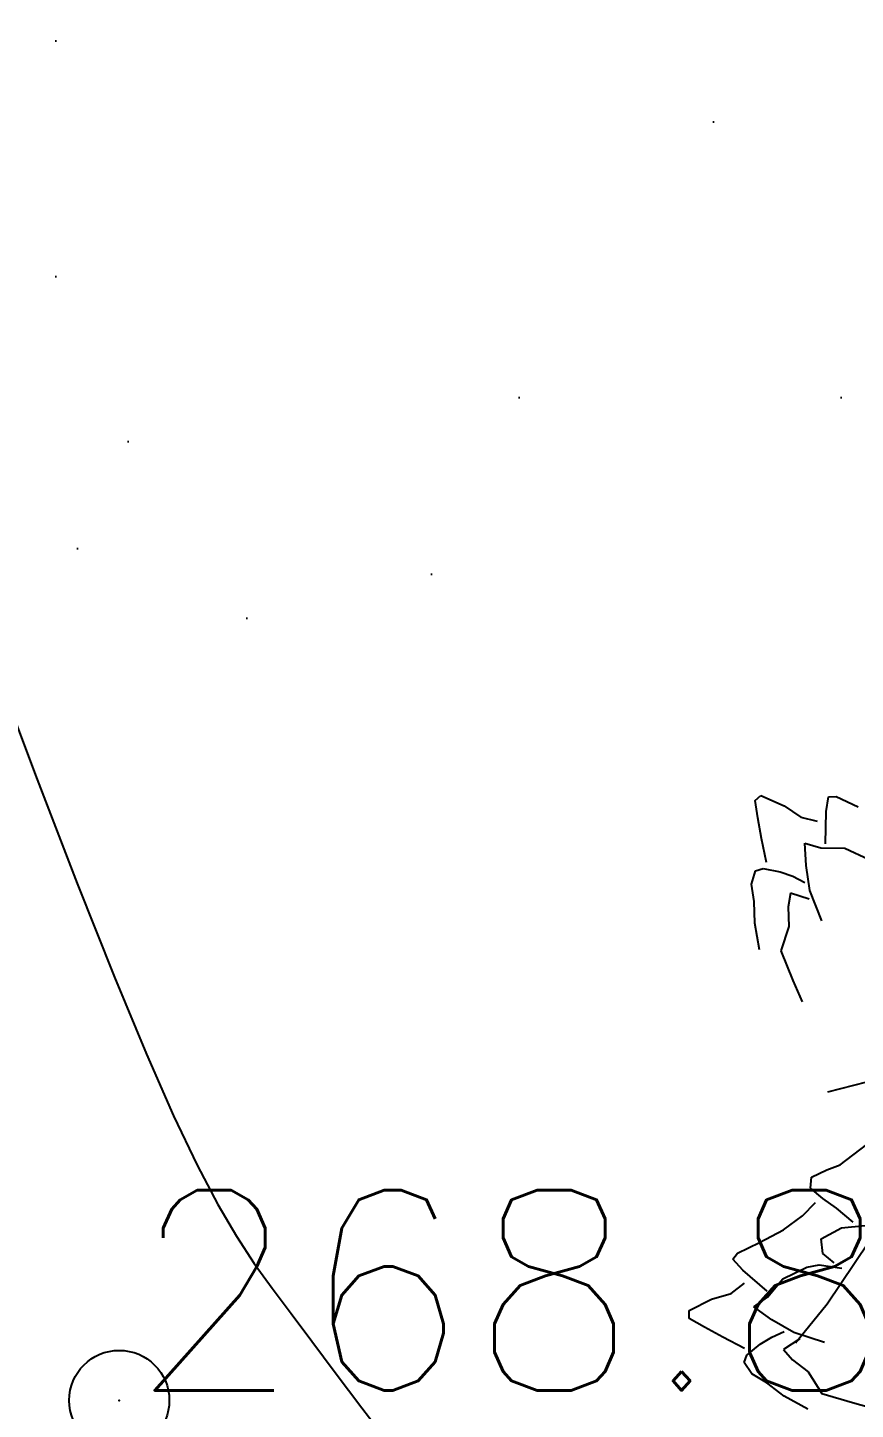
# Model space of a CAD drawing. Header units: millimetres. Extents: x 524954 to 526204, y 9523489 to 9524010.
# Drawn here: x 525395.08 to 525399.21, y 9523582.74 to 9523589.64 of the extents above; entities that cross this region are included whole.
import ezdxf

# ---------------------------------------------------------------- set-up
doc = ezdxf.new("R2010")
doc.units = ezdxf.units.MM
doc.header["$PDMODE"] = 32
doc.header["$PDSIZE"] = 0.5
doc.linetypes.add('ACAD_ISO12W100', pattern=[21, 12, -3, 0, -3, 0, -3])
doc.linetypes.add('CACHE2', pattern=[4.7625, 3.175, -1.5875])
for name, color, linetype in [('Arbre', 34, 'ACAD_ISO12W100'), ('CN_01_00', 3, 'Continuous'), ('TopoAlt', 3, 'Continuous'), ('TOPOJIS', 7, 'Continuous'), ('Végétation_Plantation', 70, 'Continuous')]:
    doc.layers.add(name, color=color, linetype=linetype)
doc.styles.add('Simplex 1.0', font='Simplex.shx', dxfattribs={"width": 0.99, "height": 1})

# ---------------------------------------------------------------- blocks, each defined once
blk = doc.blocks.new('TCPOINT M')
at = {"color": 0}
blk.add_point((0, 0), dxfattribs=at)
at = {"layer": 'TopoAlt', "style": 'Simplex 1.0', "width": 0.99}
blk.add_attdef('ALT', (0.15, 0.15), '', height=1, dxfattribs=at)
blk = doc.blocks.new('v088')
at = {"color": 3, "linetype": 'Continuous'}
for p, q in [((-3.5682, 6.3771), (-3.539, 6.4025)), ((-3.5548, 6.2904), (-3.5682, 6.3771)), ((-3.539, 6.4025), (-3.4232, 6.3514)), ((-3.4232, 6.3514), (-3.3399, 6.2939)), ((-3.2129, 6.3221), (-3.2014, 6.3959)), ((-3.2014, 6.3959), (-3.1633, 6.397)), ((-3.1633, 6.397), (-3.053, 6.3458)), ((-3.5355, 6.1876), (-3.5548, 6.2904)), ((-3.3399, 6.2939), (-3.2577, 6.2746)), ((-3.2164, 6.1615), (-3.2129, 6.3221)), ((-3.5103, 6.0686), (-3.5355, 6.1876)), ((-3.3198, 6.1639), (-3.2403, 6.1417)), ((-3.3139, 6.0525), (-3.3198, 6.1639)), ((-3.2403, 6.1417), (-3.1205, 6.1398)), ((-3.1205, 6.1398), (-2.9991, 6.0834)), ((-3.5861, 5.9603), (-3.5662, 6.0262)), ((-3.5662, 6.0262), (-3.5284, 6.0381)), ((-3.5284, 6.0381), (-3.4436, 6.0215)), ((-3.4436, 6.0215), (-3.3804, 5.9989)), ((-3.294, 5.9279), (-3.3139, 6.0525)), ((-3.5727, 5.8736), (-3.5861, 5.9603)), ((-3.3804, 5.9989), (-3.3196, 5.968)), ((-3.5695, 5.7648), (-3.5727, 5.8736)), ((-3.3915, 5.9142), (-3.4031, 5.8459)), ((-3.2981, 5.8843), (-3.3915, 5.9142)), ((-3.2352, 5.7773), (-3.294, 5.9279)), ((-3.4031, 5.8459), (-3.4003, 5.748)), ((-3.5466, 5.6322), (-3.5695, 5.7648)), ((-3.4003, 5.748), (-3.4403, 5.6271)), ((-3.4403, 5.6271), (-3.3789, 5.4792)), ((-3.3789, 5.4792), (-3.3323, 5.3717)), ((-3.1435, 4.5571), (-3.0095, 4.66)), ((-3.2101, 4.5328), (-3.1435, 4.5571)), ((-3.2911, 4.4407), (-3.2867, 4.4956)), ((-3.2867, 4.4956), (-3.2101, 4.5328)), ((-3.2303, 4.3905), (-3.2911, 4.4407)), ((-3.3314, 4.3035), (-3.2664, 4.3702)), ((-3.1617, 4.3413), (-3.2303, 4.3905)), ((-3.4268, 4.2328), (-3.3314, 4.3035)), ((-3.0788, 4.2707), (-3.1617, 4.3413)), ((-3.5467, 4.1705), (-3.4268, 4.2328)), ((-3.2386, 4.1877), (-3.1373, 4.2436)), ((-3.1373, 4.2436), (-3.0186, 4.2553)), ((-3.6561, 4.1174), (-3.5467, 4.1705)), ((-3.2291, 4.1152), (-3.2386, 4.1877)), ((-3.6793, 4.0872), (-3.6561, 4.1174)), ((-3.6294, 4.0317), (-3.6793, 4.0872)), ((-3.1725, 4.0683), (-3.2291, 4.1152)), ((-3.5071, 3.9275), (-3.6294, 4.0317)), ((-3.4297, 3.988), (-3.3093, 4.0465)), ((-3.3093, 4.0465), (-3.2488, 4.0583)), ((-3.2488, 4.0583), (-3.1342, 4.0423)), ((-3.6878, 3.9154), (-3.6208, 3.9668)), ((-3.5069, 3.8964), (-3.4297, 3.988)), ((-3.8977, 3.8297), (-3.785, 3.8871)), ((-3.785, 3.8871), (-3.6878, 3.9154)), ((-3.5743, 3.8488), (-3.5069, 3.8964)), ((-3.8965, 3.791), (-3.8977, 3.8297)), ((-3.4842, 3.783), (-3.5743, 3.8488)), ((-3.8209, 3.7466), (-3.8965, 3.791)), ((-3.729, 3.6966), (-3.8209, 3.7466)), ((-3.3751, 3.7197), (-3.4842, 3.783)), ((-3.6208, 3.641), (-3.729, 3.6966)), ((-3.6087, 3.6076), (-3.5422, 3.6629)), ((-3.5422, 3.6629), (-3.4847, 3.6976)), ((-3.4847, 3.6976), (-3.4223, 3.7252)), ((-3.3439, 3.6889), (-3.4261, 3.6355)), ((-3.2212, 3.6701), (-3.3751, 3.7197)), ((-3.6232, 3.5708), (-3.6087, 3.6076)), ((-3.4261, 3.6355), (-3.3805, 3.5833)), ((-3.5847, 3.5138), (-3.6232, 3.5708)), ((-3.3805, 3.5833), (-3.3028, 3.5236)), ((-3.3028, 3.5236), (-3.2344, 3.4162)), ((-3.5091, 3.4694), (-3.5847, 3.5138)), ((-3.4228, 3.4031), (-3.5091, 3.4694)), ((-3.3055, 3.337), (-3.4228, 3.4031)), ((-3.2344, 3.4162), (-3.081, 3.3703)), ((-3.081, 3.3703), (-2.9682, 3.3386))]:
    blk.add_line(p, q, dxfattribs=at)
at = {"linetype": 'Continuous'}
for p, q in [((-2.9464, 4.9876), (-3.2062, 4.92)), ((-2.9315, 4.2727), (-3.209, 3.8627)), ((-3.209, 3.8627), (-3.3666, 3.6666))]:
    blk.add_line(p, q, dxfattribs=at)

msp = doc.modelspace()

# ---------------------------------------------------------------- hatches: boundary and pattern name
at = {"layer": 'Végétation_Plantation', "linetype": 'CACHE2', "ltscale": 0.5}
h = msp.add_hatch(dxfattribs=at)
h.set_pattern_fill('BROUSS', color=256, scale=1.5, style=0)
h.set_pattern_definition([(74.475889, (0, 0), (-3.750000001, 13.500000005), [2.25, -11.761156275]), (74.475889, (3.75, 4.5), (-3.750000001, 13.500000005), [2.25, -11.761156275]), (74.475889, (7.5, 9), (-3.750000001, 13.500000005), [2.25, -11.761156275]), (105.524111, (0, 0), (-7.500000003, 4e-10), [1.5, -12.511156275]), (105.524111, (3.75, 4.5), (-7.500000003, 4e-10), [1.5, -12.511156275]), (105.524111, (7.5, 9), (-7.500000003, 4e-10), [1.5, -12.511156275]), (0, (0.453, 0.484), (3.75, 4.5), [0, -7.5]), (0, (1.468, 1.072), (3.75, 4.5), [0, -7.5]), (0, (1.1713, 1.8804), (3.75, 4.5), [0, -7.5]), (0, (2.327, 1.9907), (3.75, 4.5), [0, -7.5]), (0, (1.64, 3.7912), (3.75, 4.5), [0, -7.5]), (0, (0.3684, 2.1545), (3.75, 4.5), [0, -7.5]), (0, (0.281, 2.4684), (3.75, 4.5), [0, -7.5]), (0, (0.0314, 3.7912), (3.75, 4.5), [0, -7.5]), (0, (-0.7807, 0.2634), (3.75, 4.5), [0, -7.5]), (0, (-0.8588, 0.9984), (3.75, 4.5), [0, -7.5]), (0, (-1.468, 0.19), (3.75, 4.5), [0, -7.5]), (0, (-1.624, 1.2924), (3.75, 4.5), [0, -7.5]), (0, (-1.1242, 1.9905), (3.75, 4.5), [0, -7.5]), (0, (-1.3274, 2.6888), (3.75, 4.5), [0, -7.5]), (0, (-1.9207, 3.5707), (3.75, 4.5), [0, -7.5]), (0, (-0.406, 2.9085), (3.75, 4.5), [0, -7.5]), (0, (-2.53, 2.064), (3.75, 4.5), [0, -7.5]), (0, (-2.7485, 0.6675), (3.75, 4.5), [0, -7.5]), (0, (-1.1235, -0.4347), (3.75, 4.5), [0, -7.5]), (0, (-0.156, -0.7287), (3.75, 4.5), [0, -7.5]), (0, (-0.812, -1.537), (3.75, 4.5), [0, -7.5]), (0, (1.5774, -1.4635), (3.75, 4.5), [0, -7.5]), (0, (0.5466, -0.3245), (3.75, 4.5), [0, -7.5]), (0, (1.468, -0.104), (3.75, 4.5), [0, -7.5])])
h.paths.add_polyline_path([(525377.673, 9523660.945), (525407.8662, 9523647.4366), (525404.193, 9523635.3267), (525403.4762, 9523627.0069), (525405.9874, 9523619.7366), (525406.7471, 9523612.8859), (525407.1768, 9523604.4477), (525411.0572, 9523590.1521), (525390.6457, 9523585.1843), (525385.798, 9523596.139), (525380.1791, 9523608.044), (525379.5413, 9523623.3297), (525380.9446, 9523632.6815), (525378.138, 9523643.5088), (525376.0967, 9523653.9823)])

# ---------------------------------------------------------------- linework, layer by layer
at = {"layer": 'CN_01_00', "elevation": 269, "flags": 128}
msp.add_lwpolyline([(525394.8972, 9523586.5055), (525395.1217, 9523585.9085), (525395.33, 9523585.3679), (525395.516, 9523584.8999), (525395.6754, 9523584.5157), (525395.8112, 9523584.207), (525395.9281, 9523583.9611), (525396.031, 9523583.765), (525396.1246, 9523583.6058), (525396.2136, 9523583.4706), (525396.3029, 9523583.3464), (525396.3972, 9523583.2205), (525396.5011, 9523583.0815), (525396.6179, 9523582.9251), (525396.7508, 9523582.7489), (525396.903, 9523582.5501)], dxfattribs=at)

# ---------------------------------------------------------------- block references
at = {"layer": 'Arbre'}
msp.add_blockref('v088', (525402.282, 9523579.405), dxfattribs=at)
at = {"layer": 'TOPOJIS'}
ref = msp.add_blockref('TCPOINT M', (525395.5393, 9523582.7862, 268.89), dxfattribs=at)
ref.add_attrib('ALT', '268.89', (525395.5893, 9523582.8362, 268.89), dxfattribs={"layer": 'TopoAlt', "height": 1, "style": 'Simplex 1.0', "width": 0.99})

doc.saveas('drawing.dxf')
